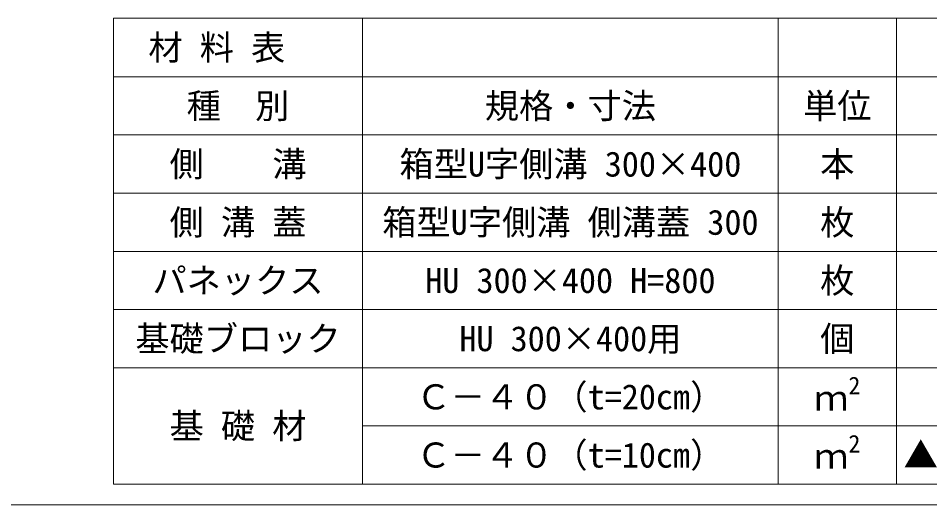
# Model space of a CAD drawing. Units: millimetres at full size; details may follow other scales. Extents: x 187207 to 255567, y 882048 to 905686.
# Drawn here: x 207626 to 208954, y 895648 to 896356 of the extents above; entities that cross this region are included whole.
import ezdxf
from ezdxf.enums import TextEntityAlignment as Align

# ---------------------------------------------------------------- set-up
doc = ezdxf.new("R2010")
doc.units = ezdxf.units.MM
doc.header["$LTSCALE"] = 20
for name, color, linetype, lineweight in [('Defpoints_3', 8, 'Continuous', 0), ('図枠', 5, 'Continuous', 13), ('寸法・材料表', 7, 'Continuous', 13)]:
    doc.layers.add(name, color=color, linetype=linetype, lineweight=lineweight)
doc.styles.add('ＭＳ ゴシック', font='')
doc.styles.get('ＭＳ ゴシック').set_extended_font_data('MS Gothic')

msp = doc.modelspace()

# ---------------------------------------------------------------- linework, layer by layer
at = {"layer": 'Defpoints_3'}
for p, q in [((207764.72, 896356.41), (209730.03, 896356.41)), ((207764.72, 896356.41), (207764.72, 896271.23)), ((208127.72, 896356.41), (208127.72, 896271.23)), ((208732.72, 896356.41), (208732.72, 896271.23)), ((208905.03, 896356.41), (208905.03, 896271.23))]:
    msp.add_line(p, q, dxfattribs=at)
at = {"layer": '図枠'}
msp.add_line((194897.37, 895648.33), (214497.37, 895648.33), dxfattribs=at)
at = {"layer": '寸法・材料表'}
for p, q in [((207764.72, 896271.23), (209730.03, 896271.23)), ((207764.72, 896271.23), (207764.72, 895678.33)), ((208127.72, 896271.23), (208127.72, 895678.33)), ((208732.72, 896271.23), (208732.72, 895678.33)), ((208905.03, 896271.23), (208905.03, 895678.33)), ((207764.72, 896186.53), (209730.03, 896186.53)), ((207764.72, 896101.83), (209730.03, 896101.83)), ((207764.72, 896017.13), (209730.03, 896017.13)), ((207764.72, 895932.43), (209730.03, 895932.43)), ((207764.72, 895847.73), (209730.03, 895847.73)), ((208127.72, 895763.03), (209730.03, 895763.03)), ((207764.72, 895678.33), (209730.03, 895678.33))]:
    msp.add_line(p, q, dxfattribs=at)

# ---------------------------------------------------------------- texts
at = {"layer": '寸法・材料表', "style": 'ＭＳ ゴシック'}
msp.add_text('\u3000材 料 表', height=36.55, dxfattribs=at).set_placement((207765.88, 896313.82), align=Align.MIDDLE_LEFT)
for s, p in [('種\u3000別', (207946.22, 896228.88)), ('規格・寸法', (208430.22, 896228.88)), ('単位', (208818.87, 896228.88)), ('側\u3000\u3000溝', (207946.22, 896144.18)), ('箱型U字側溝 300×400', (208430.22, 896144.18)), ('本', (208818.87, 896144.18)), ('側 溝 蓋', (207946.22, 896059.48)), ('箱型U字側溝 側溝蓋 300', (208430.22, 896059.48)), ('枚', (208818.87, 896059.48)), ('パネックス', (207946.22, 895974.78)), ('枚', (208818.87, 895974.78)), ('HU 300×400 H=800', (208430.22, 895974.78)), ('基礎ブロック', (207946.22, 895890.08)), ('HU 300×400用', (208430.22, 895890.08)), ('個', (208818.87, 895890.08)), ('Ｃ－４０（t=20cm）', (208430.22, 895805.38)), ('基 礎 材', (207946.22, 895763.03)), ('Ｃ－４０（t=10cm）', (208430.22, 895720.68)), ('▲1.0425', (209015.03, 895720.68))]:
    msp.add_text(s, height=36.55, dxfattribs=at).set_placement(p, align=Align.MIDDLE_CENTER)
for s, height, p in [('2', 25.59, (208835.08, 895801.41)), ('ｍ', 36.55, (208785.22, 895774.46)), ('2', 25.59, (208835.08, 895716.71)), ('ｍ', 36.55, (208785.22, 895689.76))]:
    msp.add_text(s, height=height, dxfattribs=at).set_placement(p, align=Align.BOTTOM_LEFT)

doc.saveas('drawing.dxf')
